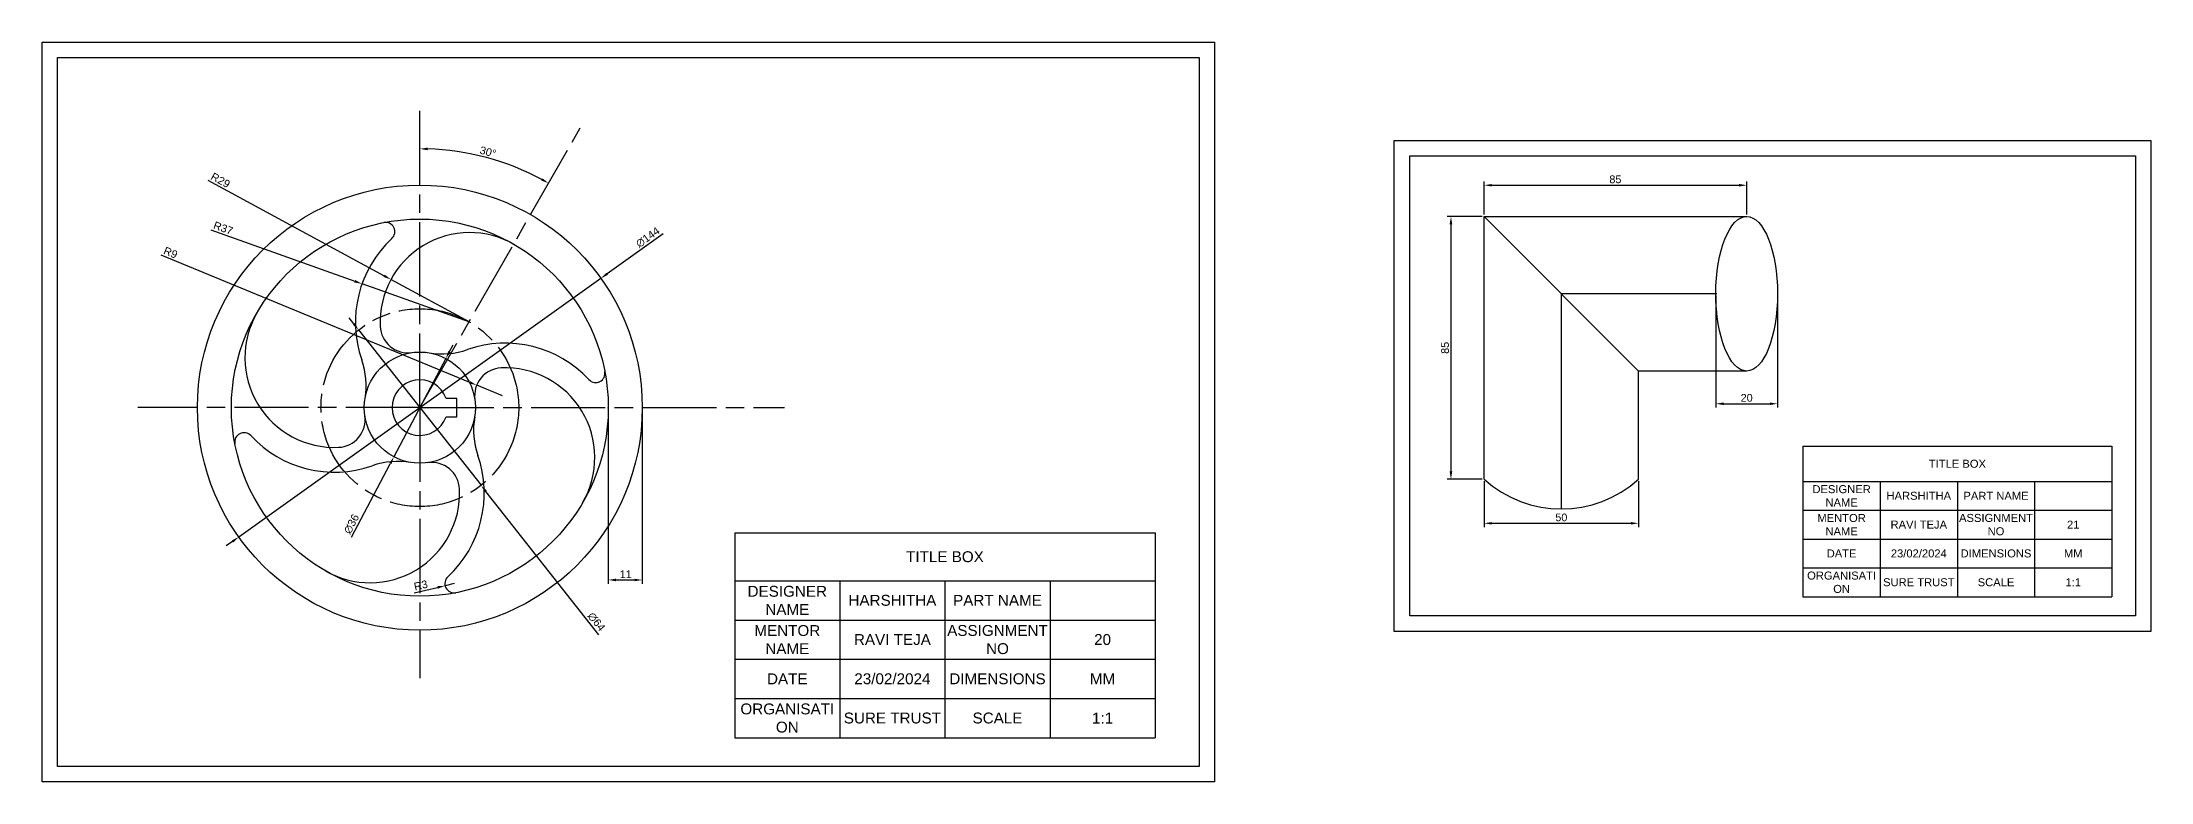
# Model space of a CAD drawing. Header units: millimetres. Extents: x 8176 to 10511, y 8428 to 8668.
# Drawn here: x 9255 to 9937, y 8428 to 8668 of the extents above; entities that cross this region are included whole.
import ezdxf

# ---------------------------------------------------------------- set-up
doc = ezdxf.new("R2010")
doc.units = ezdxf.units.MM
doc.linetypes.add('ACAD_ISO08W100', pattern=[36, 24, -3, 6, -3])
doc.styles.get("Standard").update_dxf_attribs({"font": 'arial.ttf'})
doc.dimstyles.new('ISO-25', dxfattribs={"dimtxt": 2.5, "dimasz": 2.5, "dimexe": 1.25, "dimexo": 0.625, "dimtad": 1, "dimtxsty": 'Standard', "dimcen": 2.5, "dimclre": 4, "dimclrt": 4, "dimadec": 0, "dimazin": 0, "dimtfac": 1, "dimtmove": 0, "dimatfit": 3, "dimfxl": 1, "dimarcsym": 0})

# ---------------------------------------------------------------- blocks, each defined once
blk = doc.blocks.new('*D22')
at = {"color": 4, "lineweight": -2, "transparency": 16777216}
for p, q in [((9720.87, 8611.24), (9709.52, 8611.24)), ((9720.87, 8526.24), (9709.52, 8526.24))]:
    blk.add_line(p, q, dxfattribs=at)
at = {"color": 0, "lineweight": -2, "transparency": 16777216}
blk.add_line((9710.77, 8608.74), (9710.77, 8528.74), dxfattribs=at)
at = {"color": 0, "transparency": 16777216}
for points in [[(9710.35, 8608.74), (9711.19, 8608.74), (9710.77, 8611.24)], [(9710.35, 8528.74), (9711.19, 8528.74), (9710.77, 8526.24)]]:
    blk.add_solid(points, dxfattribs=at)
at = {"layer": 'Defpoints', "color": 0, "transparency": 16777216}
for p in [(9721.5, 8611.24), (9710.77, 8526.24), (9721.5, 8526.24)]:
    blk.add_point(p, dxfattribs=at)
at = {"color": 4, "transparency": 16777216, "insert": (9708.87, 8568.74), "char_height": 2.5, "attachment_point": 5, "rotation": 90}
blk.add_mtext('85', dxfattribs=at)
blk = doc.blocks.new('*D23')
at = {"color": 4, "lineweight": -2, "transparency": 16777216}
for p, q in [((9796.5, 8585.62), (9796.5, 8549.41)), ((9816.5, 8585.62), (9816.5, 8549.41))]:
    blk.add_line(p, q, dxfattribs=at)
at = {"color": 0, "lineweight": -2, "transparency": 16777216}
blk.add_line((9799, 8550.66), (9814, 8550.66), dxfattribs=at)
at = {"color": 0, "transparency": 16777216}
for points in [[(9799, 8551.07), (9799, 8550.24), (9796.5, 8550.66)], [(9814, 8551.07), (9814, 8550.24), (9816.5, 8550.66)]]:
    blk.add_solid(points, dxfattribs=at)
at = {"layer": 'Defpoints', "color": 0, "transparency": 16777216}
for p in [(9796.5, 8586.24), (9816.5, 8586.24), (9816.5, 8550.66)]:
    blk.add_point(p, dxfattribs=at)
at = {"color": 4, "transparency": 16777216, "insert": (9806.5, 8552.56), "char_height": 2.5, "attachment_point": 5}
blk.add_mtext('20', dxfattribs=at)
blk = doc.blocks.new('*D24')
at = {"color": 4, "lineweight": -2, "transparency": 16777216}
for p, q in [((9721.5, 8611.87), (9721.5, 8622.59)), ((9806.5, 8611.87), (9806.5, 8622.59))]:
    blk.add_line(p, q, dxfattribs=at)
at = {"color": 0, "lineweight": -2, "transparency": 16777216}
blk.add_line((9724, 8621.34), (9804, 8621.34), dxfattribs=at)
at = {"color": 0, "transparency": 16777216}
for points in [[(9724, 8621.76), (9724, 8620.92), (9721.5, 8621.34)], [(9804, 8621.76), (9804, 8620.92), (9806.5, 8621.34)]]:
    blk.add_solid(points, dxfattribs=at)
at = {"layer": 'Defpoints', "color": 0, "transparency": 16777216}
for p in [(9806.5, 8621.34), (9721.5, 8611.24), (9806.5, 8611.24)]:
    blk.add_point(p, dxfattribs=at)
at = {"color": 4, "transparency": 16777216, "insert": (9764, 8623.24), "char_height": 2.5, "attachment_point": 5}
blk.add_mtext('85', dxfattribs=at)
blk = doc.blocks.new('*D25')
at = {"color": 4, "lineweight": -2, "transparency": 16777216}
for p, q in [((9721.5, 8525.62), (9721.5, 8510.73)), ((9771.5, 8525.62), (9771.5, 8510.73))]:
    blk.add_line(p, q, dxfattribs=at)
at = {"color": 0, "lineweight": -2, "transparency": 16777216}
blk.add_line((9724, 8511.98), (9769, 8511.98), dxfattribs=at)
at = {"color": 0, "transparency": 16777216}
for points in [[(9724, 8512.4), (9724, 8511.56), (9721.5, 8511.98)], [(9769, 8512.4), (9769, 8511.56), (9771.5, 8511.98)]]:
    blk.add_solid(points, dxfattribs=at)
at = {"layer": 'Defpoints', "color": 0, "transparency": 16777216}
for p in [(9721.5, 8526.24), (9771.5, 8526.24), (9771.5, 8511.98)]:
    blk.add_point(p, dxfattribs=at)
at = {"color": 4, "transparency": 16777216, "insert": (9746.5, 8513.88), "char_height": 2.5, "attachment_point": 5}
blk.add_mtext('50', dxfattribs=at)
blk = doc.blocks.new('*D36')
at = {"color": 0, "lineweight": -2, "transparency": 16777216}
for p, q in [((9455.81, 8605.64), (9437.65, 8592.68)), ((9318.41, 8507.57), (9435.61, 8591.23)), ((9316.37, 8506.11), (9314.34, 8504.66))]:
    blk.add_line(p, q, dxfattribs=at)
at = {"color": 0, "transparency": 16777216}
for points in [[(9437.4, 8593.02), (9437.89, 8592.34), (9435.61, 8591.23)], [(9316.13, 8506.45), (9316.62, 8505.77), (9318.41, 8507.57)]]:
    blk.add_solid(points, dxfattribs=at)
at = {"layer": 'Defpoints', "color": 0, "transparency": 16777216}
for p in [(9435.61, 8591.23), (9318.41, 8507.57)]:
    blk.add_point(p, dxfattribs=at)
at = {"color": 4, "transparency": 16777216, "insert": (9450.8, 8604.49), "char_height": 2.5, "attachment_point": 5, "rotation": 35.5207}
blk.add_mtext('∅144', dxfattribs=at)
blk = doc.blocks.new('*D37')
at = {"color": 0, "lineweight": -2, "transparency": 16777216}
for p, q in [((9308.38, 8622.99), (9365.45, 8592.05)), ((9393.15, 8577.03), (9367.65, 8590.85))]:
    blk.add_line(p, q, dxfattribs=at)
at = {"color": 0, "transparency": 16777216}
blk.add_solid([(9365.65, 8592.41), (9365.26, 8591.68), (9367.65, 8590.85)], dxfattribs=at)
at = {"layer": 'Defpoints', "color": 0, "transparency": 16777216}
for p in [(9367.65, 8590.85), (9393.15, 8577.03)]:
    blk.add_point(p, dxfattribs=at)
at = {"color": 4, "transparency": 16777216, "insert": (9312.47, 8622.94), "char_height": 2.5, "attachment_point": 5, "rotation": 331.53349}
blk.add_mtext('R29', dxfattribs=at)
blk = doc.blocks.new('*D38')
at = {"color": 0, "lineweight": -2, "transparency": 16777216}
for p, q in [((9309.32, 8606.89), (9355.94, 8590.29)), ((9393.15, 8577.03), (9358.29, 8589.45))]:
    blk.add_line(p, q, dxfattribs=at)
at = {"color": 0, "transparency": 16777216}
blk.add_solid([(9356.08, 8590.68), (9355.8, 8589.89), (9358.29, 8589.45)], dxfattribs=at)
at = {"layer": 'Defpoints', "color": 0, "transparency": 16777216}
for p in [(9358.29, 8589.45), (9393.15, 8577.03)]:
    blk.add_point(p, dxfattribs=at)
at = {"color": 4, "transparency": 16777216, "insert": (9313.36, 8607.47), "char_height": 2.5, "attachment_point": 5, "rotation": 340.39188}
blk.add_mtext('R37', dxfattribs=at)
blk = doc.blocks.new('*D39')
at = {"color": 0, "lineweight": -2, "transparency": 16777216}
for p, q in [((9355.64, 8576.48), (9354.09, 8578.45)), ((9357.19, 8574.52), (9396.83, 8524.27)), ((9434.96, 8475.94), (9398.38, 8522.31))]:
    blk.add_line(p, q, dxfattribs=at)
at = {"color": 0, "transparency": 16777216}
for points in [[(9355.97, 8576.74), (9355.32, 8576.23), (9357.19, 8574.52)], [(9398.71, 8522.57), (9398.05, 8522.05), (9396.83, 8524.27)]]:
    blk.add_solid(points, dxfattribs=at)
at = {"layer": 'Defpoints', "color": 0, "transparency": 16777216}
for p in [(9357.19, 8574.52), (9396.83, 8524.27)]:
    blk.add_point(p, dxfattribs=at)
at = {"color": 4, "transparency": 16777216, "insert": (9434.17, 8480.12), "char_height": 2.5, "attachment_point": 5, "rotation": 308.26899}
blk.add_mtext('∅64', dxfattribs=at)
blk = doc.blocks.new('*D40')
at = {"color": 0, "lineweight": -2, "transparency": 16777216}
for p, q in [((9375.18, 8489.46), (9382.76, 8491.22)), ((9388.11, 8492.47), (9385.19, 8491.79))]:
    blk.add_line(p, q, dxfattribs=at)
at = {"color": 0, "transparency": 16777216}
blk.add_solid([(9382.66, 8491.63), (9382.85, 8490.82), (9385.19, 8491.79)], dxfattribs=at)
at = {"layer": 'Defpoints', "color": 0, "transparency": 16777216}
for p in [(9385.19, 8491.79), (9388.11, 8492.47)]:
    blk.add_point(p, dxfattribs=at)
at = {"color": 4, "transparency": 16777216, "insert": (9377.32, 8491.91), "char_height": 2.5, "attachment_point": 5, "rotation": 13.11818}
blk.add_mtext('R3', dxfattribs=at)
blk = doc.blocks.new('*D41')
at = {"color": 0, "lineweight": -2, "transparency": 16777216}
for p, q in [((9386.59, 8567.52), (9387.76, 8569.73)), ((9385.42, 8565.31), (9368.6, 8533.48)), ((9354.87, 8507.49), (9367.43, 8531.27))]:
    blk.add_line(p, q, dxfattribs=at)
at = {"color": 0, "transparency": 16777216}
for points in [[(9386.22, 8567.72), (9386.96, 8567.33), (9385.42, 8565.31)], [(9367.07, 8531.47), (9367.8, 8531.08), (9368.6, 8533.48)]]:
    blk.add_solid(points, dxfattribs=at)
at = {"layer": 'Defpoints', "color": 0, "transparency": 16777216}
for p in [(9385.42, 8565.31), (9368.6, 8533.48)]:
    blk.add_point(p, dxfattribs=at)
at = {"color": 4, "transparency": 16777216, "insert": (9354.89, 8511.75), "char_height": 2.5, "attachment_point": 5, "rotation": 62.14871}
blk.add_mtext('∅36', dxfattribs=at)
blk = doc.blocks.new('*D42')
at = {"color": 0, "lineweight": -2, "transparency": 16777216}
blk.add_arc((9377.01, 8549.4), 83.72, 61.85445, 88.28901, dxfattribs=at)
at = {"color": 0, "transparency": 16777216}
for points in [[(9379.5, 8632.66), (9379.52, 8633.5), (9377.01, 8633.12)], [(9416.7, 8623.58), (9416.3, 8622.85), (9418.69, 8622.01)]]:
    blk.add_solid(points, dxfattribs=at)
at = {"layer": 'Defpoints', "color": 0, "transparency": 16777216}
for p in [(9377.01, 8647.09), (9428.94, 8639.87), (9405.51, 8628.12), (9377.01, 8549.4), (9377.01, 8549.4)]:
    blk.add_point(p, dxfattribs=at)
at = {"color": 4, "transparency": 16777216, "insert": (9399.07, 8632.13), "char_height": 2.5, "attachment_point": 5, "rotation": 345.07173}
blk.add_mtext('30°', dxfattribs=at)
blk = doc.blocks.new('*D43')
at = {"color": 0, "lineweight": -2, "transparency": 16777216}
for p, q in [((9293.16, 8598.78), (9393.1, 8557.62)), ((9403.74, 8553.24), (9395.41, 8556.67))]:
    blk.add_line(p, q, dxfattribs=at)
at = {"color": 0, "transparency": 16777216}
blk.add_solid([(9393.26, 8558.01), (9392.94, 8557.24), (9395.41, 8556.67)], dxfattribs=at)
at = {"layer": 'Defpoints', "color": 0, "transparency": 16777216}
for p in [(9395.41, 8556.67), (9403.74, 8553.24)]:
    blk.add_point(p, dxfattribs=at)
at = {"color": 4, "transparency": 16777216, "insert": (9296.33, 8599.53), "char_height": 2.5, "attachment_point": 5, "rotation": 337.61707}
blk.add_mtext('R9', dxfattribs=at)
blk = doc.blocks.new('*T47')
at = {"color": 0, "linetype": 'ByBlock', "lineweight": -2, "transparency": 16777216}
for p, q in [((0, 0), (99.97, 0)), ((0, 0), (0, -48.7)), ((99.97, 0), (99.97, -48.7)), ((0, -11.4), (99.97, -11.4)), ((24.99, -11.4), (24.99, -48.7)), ((49.98, -11.4), (49.98, -48.7)), ((74.98, -11.4), (74.98, -48.7)), ((0, -20.72), (99.97, -20.72)), ((0, -30.05), (99.97, -30.05)), ((0, -39.37), (99.97, -39.37)), ((0, -48.7), (99.97, -48.7))]:
    blk.add_line(p, q, dxfattribs=at)
blk = doc.blocks.new('*T51')
at = {"color": 0, "linetype": 'ByBlock', "lineweight": -2, "transparency": 16777216}
for p, q in [((0, 0), (136.07, 0)), ((0, 0), (0, -66.28)), ((136.07, 0), (136.07, -66.28)), ((0, -15.51), (136.07, -15.51)), ((34.02, -15.51), (34.02, -66.28)), ((68.03, -15.51), (68.03, -66.28)), ((102.05, -15.51), (102.05, -66.28)), ((0, -28.21), (136.07, -28.21)), ((0, -40.9), (136.07, -40.9)), ((0, -53.59), (136.07, -53.59)), ((0, -66.28), (136.07, -66.28))]:
    blk.add_line(p, q, dxfattribs=at)

msp = doc.modelspace()

# ---------------------------------------------------------------- linework, layer by layer
at = {"linetype": 'ACAD_ISO08W100'}
for q in [(9377.011, 8647.088), (9428.942, 8639.867), (9285.682, 8549.397), (9495.075, 8549.397), (9377.011, 8461.906)]:
    msp.add_line((9377.011, 8549.397), q, dxfattribs=at)
for p, q in [((9721.495, 8526.242), (9721.495, 8611.242)), ((9721.495, 8611.242), (9806.495, 8611.242)), ((9721.495, 8611.242), (9771.495, 8561.242)), ((9796.835, 8586.242), (9746.495, 8586.242)), ((9746.495, 8586.242), (9746.495, 8516.654)), ((9771.495, 8526.242), (9771.495, 8561.242)), ((9806.495, 8561.242), (9771.495, 8561.242)), ((9389.011, 8552.397), (9385.496, 8552.397)), ((9385.496, 8546.397), (9389.011, 8546.397)), ((9386.011, 8549.397), (9389.011, 8549.397)), ((9389.011, 8549.397), (9389.011, 8552.397)), ((9389.011, 8546.397), (9389.011, 8549.397)), ((9438.011, 8548.772), (9438.011, 8492.401)), ((9449.011, 8548.772), (9449.011, 8492.401)), ((9440.511, 8493.651), (9446.511, 8493.651))]:
    msp.add_line(p, q)
for points in [[(9254.759, 8667.618), (9634.272, 8667.618), (9634.272, 8428.357), (9254.759, 8428.357)], [(9259.759, 8662.618), (9629.272, 8662.618), (9629.272, 8433.357), (9259.759, 8433.357)], [(9692.419, 8635.867), (9937.313, 8635.867), (9937.313, 8477.006), (9692.419, 8477.006)], [(9697.419, 8630.867), (9932.313, 8630.867), (9932.313, 8482.006), (9697.419, 8482.006)]]:
    msp.add_lwpolyline(points, close=True)
for radius in [72, 61, 18]:
    msp.add_circle((9377.011, 8549.397), radius)
msp.add_circle((9377.011, 8549.397), 32, dxfattribs=at)
for centre, radius, start, end in [((9365.907, 8606.325), 3, 312.918673, 101.036703), ((9393.146, 8577.032), 37, 132.918673, 199.258525), ((9393.146, 8577.032), 29, 59.720525, 182.606489), ((9349.376, 8565.532), 29, 149.720525, 272.606489), ((9373.166, 8576.122), 9, 182.606489, 278.185725), ((9384.196, 8591.793), 25, 260.381283, 289.258525), ((9404.645, 8533.262), 37, 42.918673, 109.258525), ((9334.615, 8556.582), 25, 350.381283, 19.258525), ((9403.736, 8553.242), 9, 92.606489, 188.185725), ((9404.645, 8533.262), 29, 329.720525, 92.606489), ((9433.938, 8560.501), 3, 222.918673, 11.036703), ((9377.011, 8549.397), 9, 19.471221, 340.528779), ((9350.286, 8545.553), 9, 272.606489, 8.185725), ((9419.406, 8542.213), 25, 170.381283, 199.258525), ((9404.645, 8533.262), 37, 25.608622, 25.854092), ((9320.084, 8538.294), 3, 42.918673, 191.036703), ((9349.376, 8565.532), 37, 222.918673, 289.258525), ((9369.826, 8507.002), 25, 80.381283, 109.258525), ((9360.876, 8521.763), 37, 312.918673, 19.258525), ((9380.855, 8522.673), 9, 2.606489, 98.185725), ((9746.495, 8554.041), 37.387, 228.034507, 311.965493), ((9360.876, 8521.763), 29, 239.720525, 2.606489), ((9388.114, 8492.47), 3, 132.918673, 281.036703)]:
    msp.add_arc(centre, radius, start, end)
msp.add_ellipse((9806.495, 8586.242), major_axis=(0, 25), ratio=0.4)
for points in [[(9440.511, 8494.068), (9440.511, 8493.234), (9438.011, 8493.651)], [(9446.511, 8494.068), (9446.511, 8493.234), (9449.011, 8493.651)]]:
    msp.add_solid(points)

# ---------------------------------------------------------------- block references
for name, p in [('*T47', (9824.723, 8536.931)), ('*T51', (9478.944, 8508.908))]:
    msp.add_blockref(name, p)

# ---------------------------------------------------------------- texts
msp.add_text('11', height=2.5).set_placement((9441.699, 8494.276))
at = {"attachment_point": 5}
for s, width, gutter_width, insert, char_height in [('TITLE BOX', 99.968, 12.951, (9874.707, 8531.232), 2.5903), ('DESIGNER NAME', 24.992, 12.951, (9837.219, 8520.871), 2.59025), ('HARSHITHA', 24.992, 12.951, (9862.211, 8520.871), 2.5903), ('PART NAME', 24.992, 12.951, (9887.203, 8520.871), 2.5903), ('MENTOR NAME', 24.992, 12.951, (9837.219, 8511.547), 2.59025), ('RAVI TEJA', 24.992, 12.951, (9862.211, 8511.547), 2.5903), ('ASSIGNMENT NO', 24.992, 12.951, (9887.203, 8511.547), 2.59025), ('21', 24.992, 12.951, (9912.195, 8511.547), 2.5903), ('TITLE BOX', 136.06922, 17.628, (9546.978, 8501.151), 3.5257), ('DATE', 24.992, 12.951, (9837.219, 8502.222), 2.5903), ('23/02/2024', 24.992, 12.951, (9862.211, 8502.222), 2.5903), ('DIMENSIONS', 24.992, 12.951, (9887.203, 8502.222), 2.5903), ('MM', 24.992, 12.951, (9912.195, 8502.222), 2.5903), ('DESIGNER NAME', 34.0173, 17.628, (9495.953, 8487.049), 3.52566), ('ORGANISATI\\PON', 24.992, 12.951, (9837.219, 8492.897), 2.5903), ('SURE TRUST', 24.992, 12.951, (9862.211, 8492.897), 2.5903), ('SCALE', 24.992, 12.951, (9887.203, 8492.897), 2.5903), ('1:1', 24.992, 12.951, (9912.195, 8492.897), 2.5903), ('HARSHITHA', 34.0173, 17.628, (9529.97, 8487.049), 3.5257), ('PART NAME', 34.0173, 17.628, (9563.987, 8487.049), 3.5257), ('MENTOR NAME', 34.0173, 17.628, (9495.953, 8474.356), 3.52566), ('ASSIGNMENT NO', 34.0173, 17.628, (9563.987, 8474.356), 3.52566), ('RAVI TEJA', 34.0173, 17.628, (9529.97, 8474.356), 3.5257), ('20', 34.0173, 17.628, (9598.004, 8474.356), 3.5257), ('DATE', 34.0173, 17.628, (9495.953, 8461.664), 3.5257), ('23/02/2024', 34.0173, 17.628, (9529.97, 8461.664), 3.5257), ('DIMENSIONS', 34.0173, 17.628, (9563.987, 8461.664), 3.5257), ('MM', 34.0173, 17.628, (9598.004, 8461.664), 3.5257), ('ORGANISATI\\PON', 34.0173, 17.628, (9495.953, 8448.971), 3.5257), ('SURE TRUST', 34.0173, 17.628, (9529.97, 8448.971), 3.5257), ('SCALE', 34.0173, 17.628, (9563.987, 8448.971), 3.5257), ('1:1', 34.0173, 17.628, (9598.004, 8448.971), 3.5257)]:
    msp.add_mtext_dynamic_manual_height_columns(s, width=width, gutter_width=gutter_width, heights=[0], dxfattribs=dict(at, insert=insert, char_height=char_height))

# ---------------------------------------------------------------- dimensions: what is measured, and where the dimension line sits
dim = msp.add_angular_dim_2l(base=(9405.513, 8628.117), line1=((9377.011, 8549.397), (9428.942, 8639.867)), line2=((9377.011, 8549.397), (9377.011, 8647.088)), dimstyle='ISO-25')
dim.commit()
dim.dimension.update_dxf_attribs({"geometry": '*D42', "text_midpoint": (9399.068, 8632.13)})
for center, mpoint, picture, middle in [((9393.146, 8577.032), (9367.652, 8590.855), '*D37', (9311.561, 8621.267)), ((9393.146, 8577.032), (9358.291, 8589.449), '*D38', (9312.725, 8605.681)), ((9403.736, 8553.242), (9395.414, 8556.669), '*D43', (9295.609, 8597.771))]:
    dim = msp.add_radius_dim(center=center, mpoint=mpoint, dimstyle='ISO-25')
    dim.commit()
    dim.dimension.update_dxf_attribs({"geometry": picture, "text_midpoint": middle, "dimtype": 164})
for base, p1, p2, picture, middle in [((9806.495, 8621.339), (9721.495, 8611.242), (9806.495, 8611.242), '*D24', (9763.995, 8623.241)), ((9816.495, 8550.657), (9796.495, 8586.242), (9816.495, 8586.242), '*D23', (9806.495, 8552.558)), ((9771.495, 8511.978), (9721.495, 8526.242), (9771.495, 8526.242), '*D25', (9746.495, 8513.88))]:
    dim = msp.add_linear_dim(base=base, p1=p1, p2=p2, dimstyle='ISO-25')
    dim.commit()
    dim.dimension.update_dxf_attribs({"geometry": picture, "text_midpoint": middle})
for p1, p2, picture, middle in [((9318.41, 8507.566), (9435.612, 8591.229), '*D36', (9451.947, 8602.89)), ((9357.191, 8574.521), (9396.83, 8524.274), '*D39', (9432.624, 8478.901)), ((9385.42, 8565.312), (9368.602, 8533.482), '*D41', (9356.633, 8510.831))]:
    dim = msp.add_diameter_dim_2p(p1=p1, p2=p2, dimstyle='ISO-25')
    dim.commit()
    dim.dimension.update_dxf_attribs({"geometry": picture, "text_midpoint": middle, "dimtype": 163})
dim = msp.add_linear_dim(base=(9710.77, 8526.242), p1=(9721.495, 8611.242), p2=(9721.495, 8526.242), angle=90, dimstyle='ISO-25')
dim.commit()
dim.dimension.update_dxf_attribs({"geometry": '*D22', "text_midpoint": (9708.868, 8568.742)})
dim = msp.add_radius_dim(center=(9388.114, 8492.47), mpoint=(9385.192, 8491.789), dimstyle='ISO-25')
dim.commit()
dim.dimension.update_dxf_attribs({"geometry": '*D40', "text_midpoint": (9377.319, 8491.908)})

doc.saveas('drawing.dxf')
